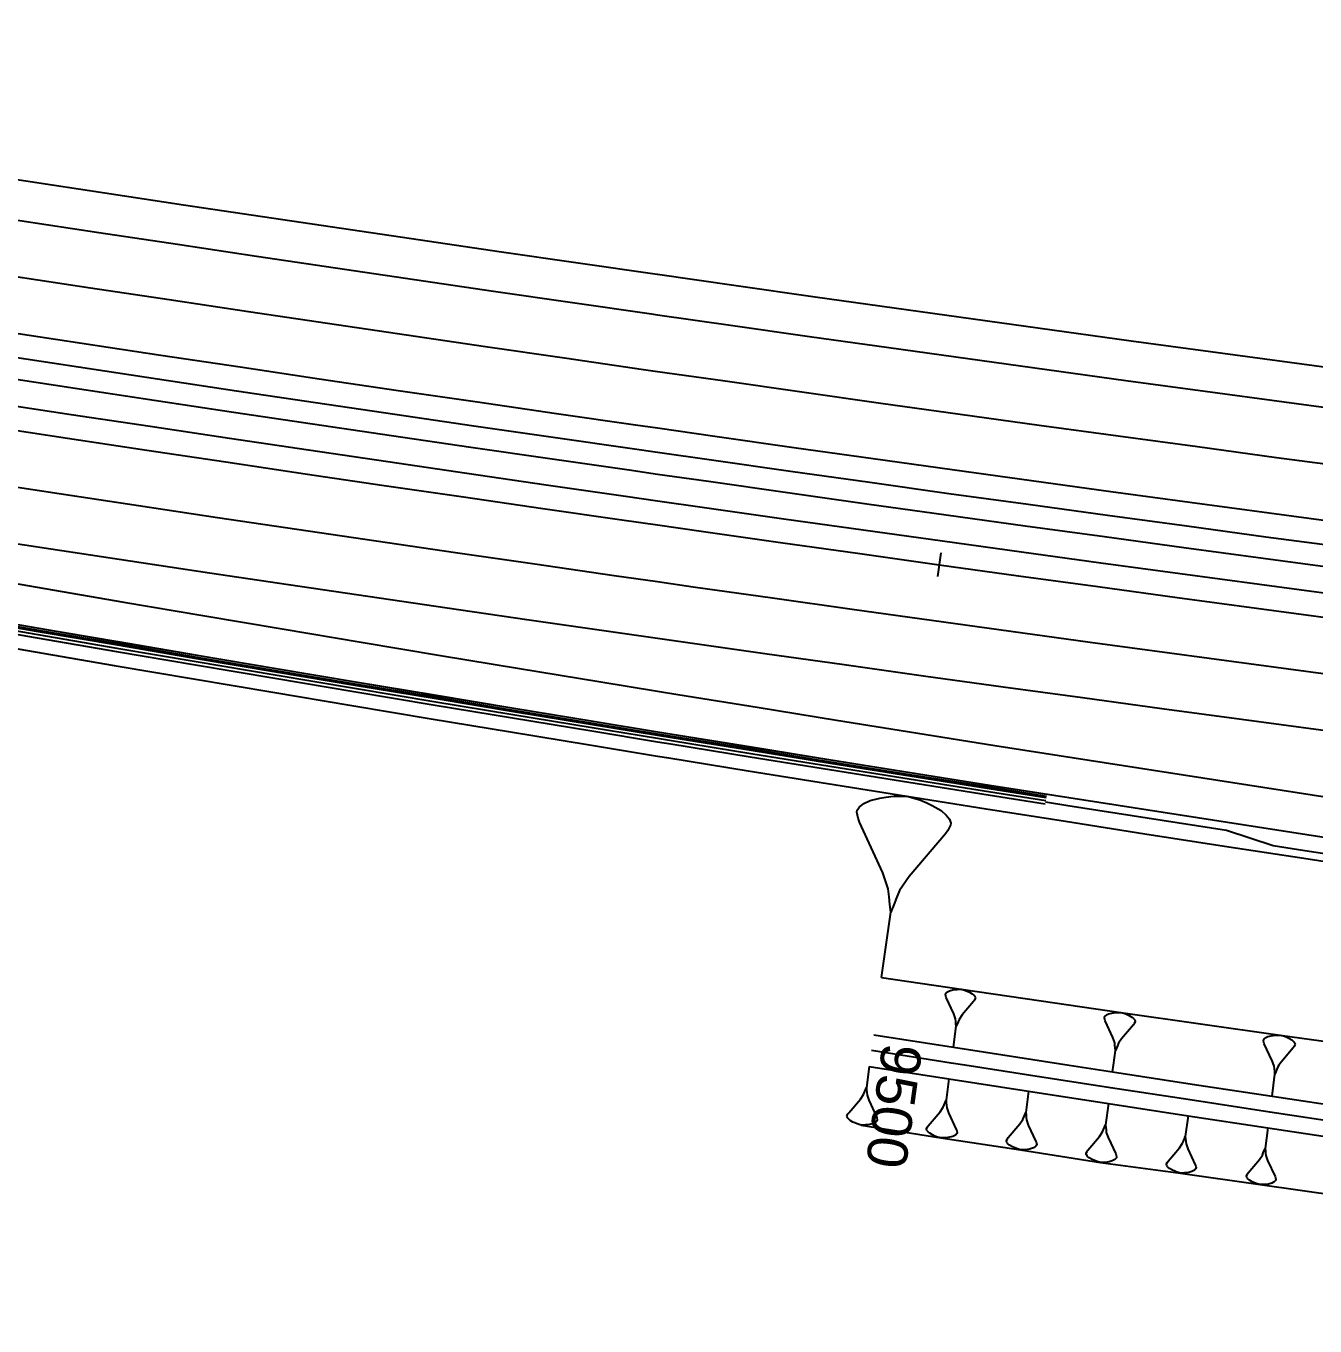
# Model space of a CAD drawing. Extents: x 389565 to 391267, y 804651 to 804848.
# Drawn here: x 390060.6 to 390141.1, y 804683.7 to 804764.9 of the extents above; entities that cross this region are included whole.
import ezdxf
from ezdxf.enums import TextEntityAlignment as Align

# ---------------------------------------------------------------- set-up
doc = ezdxf.new("R2010")
doc.units = 0
doc.layers.get('0').update_dxf_attribs({"linetype": 'CONTINUOUS'})
doc.styles.add('ARIAL', font='ARIAL.FON')

msp = doc.modelspace()

# ---------------------------------------------------------------- linework, layer by layer
at = {"color": 3}
msp.add_line((390117.6891, 804732.006), (390117.4825, 804730.5203), dxfattribs=at)
at = {"color": 7}
for p, q in [((390112.7586, 804716.2413), (390112.8916, 804716.3418)), ((390112.8916, 804716.3418), (390113.2746, 804716.5267)), ((390113.2746, 804716.5267), (390113.8911, 804716.6792)), ((390113.8911, 804716.6792), (390114.2578, 804716.7473)), ((390114.2578, 804716.7473), (390114.7413, 804716.7991)), ((390114.7413, 804716.7991), (390115.5753, 804716.8022)), ((390115.5753, 804716.8022), (390116.3768, 804716.5717)), ((390116.3768, 804716.5717), (390116.8278, 804716.39)), ((390116.8278, 804716.39), (390117.162, 804716.2244)), ((390112.46, 804715.8065), (390112.4762, 804715.9233)), ((390112.5281, 804715.4398), (390112.46, 804715.8065)), ((390112.4762, 804715.9233), (390112.6255, 804716.1407)), ((390112.6255, 804716.1407), (390112.7586, 804716.2413)), ((390117.162, 804716.2244), (390117.7136, 804715.9096)), ((390117.7136, 804715.9096), (390118.0316, 804715.6272)), ((390118.0316, 804715.6272), (390118.1321, 804715.4942)), ((390112.6124, 804715.1899), (390112.5281, 804715.4398)), ((390114.0754, 804712.0096), (390112.6124, 804715.1899)), ((390118.1321, 804715.4942), (390118.2327, 804715.3611)), ((390118.3008, 804714.9944), (390118.1353, 804714.6602)), ((390118.2327, 804715.3611), (390118.3171, 804715.1112)), ((390118.3171, 804715.1112), (390118.3008, 804714.9944)), ((390117.986, 804714.4428), (390115.7109, 804711.7823)), ((390118.1353, 804714.6602), (390117.986, 804714.4428)), ((390114.4128, 804711.0101), (390114.0754, 804712.0096)), ((390115.7109, 804711.7823), (390115.1137, 804710.9127)), ((390114.4646, 804710.5266), (390114.4128, 804711.0101)), ((390115.1137, 804710.9127), (390114.9319, 804710.4617)), ((390114.5165, 804710.0431), (390114.4646, 804710.5266)), ((390114.5683, 804709.5596), (390114.5165, 804710.0431)), ((390114.7501, 804710.0106), (390114.5683, 804709.5596)), ((390114.9319, 804710.4617), (390114.7501, 804710.0106)), ((390113.9999, 804705.471), (390114.5683, 804709.5596)), ((390117.982, 804704.4208), (390117.9871, 804704.458)), ((390118.0038, 804704.3038), (390117.982, 804704.4208)), ((390117.9871, 804704.458), (390118.0347, 804704.5274)), ((390118.0308, 804704.2241), (390118.0038, 804704.3038)), ((390118.4987, 804703.2099), (390118.0308, 804704.2241)), ((390118.0347, 804704.5274), (390118.0771, 804704.5596)), ((390118.0771, 804704.5596), (390118.1195, 804704.5917)), ((390118.1195, 804704.5917), (390118.2416, 804704.6508)), ((390118.2416, 804704.6508), (390118.4383, 804704.6997)), ((390118.4383, 804704.6997), (390118.5552, 804704.7216)), ((390118.5552, 804704.7216), (390118.7095, 804704.7383)), ((390118.7095, 804704.7383), (390118.9756, 804704.7396)), ((390118.9756, 804704.7396), (390119.2314, 804704.6663)), ((390119.2314, 804704.6663), (390119.3753, 804704.6085)), ((390119.3753, 804704.6085), (390119.482, 804704.5558)), ((390119.482, 804704.5558), (390119.6581, 804704.4555)), ((390119.6581, 804704.4555), (390119.7597, 804704.3655)), ((390119.7597, 804704.3655), (390119.7918, 804704.3231)), ((390119.7918, 804704.3231), (390119.8239, 804704.2807)), ((390119.8458, 804704.1637), (390119.7931, 804704.0571)), ((390119.8239, 804704.2807), (390119.8509, 804704.201)), ((390119.8509, 804704.201), (390119.8458, 804704.1637)), ((390119.7455, 804703.9876), (390119.0206, 804703.138)), ((390119.7931, 804704.0571), (390119.7455, 804703.9876)), ((390118.6067, 804702.8912), (390118.4987, 804703.2099)), ((390118.6234, 804702.7369), (390118.6067, 804702.8912)), ((390118.6401, 804702.5827), (390118.6234, 804702.7369)), ((390118.6569, 804702.4284), (390118.6401, 804702.5827)), ((390118.7147, 804702.5724), (390118.6569, 804702.4284)), ((390118.7725, 804702.7164), (390118.7147, 804702.5724)), ((390118.8304, 804702.8603), (390118.7725, 804702.7164)), ((390119.0206, 804703.138), (390118.8304, 804702.8603)), ((390127.9098, 804702.9669), (390127.915, 804703.0052)), ((390127.9326, 804702.8468), (390127.9098, 804702.9669)), ((390127.915, 804703.0052), (390127.9637, 804703.0767)), ((390127.9605, 804702.765), (390127.9326, 804702.8468)), ((390128.4435, 804701.7241), (390127.9605, 804702.765)), ((390127.9637, 804703.0767), (390128.0072, 804703.1098)), ((390128.0072, 804703.1098), (390128.0507, 804703.1429)), ((390128.0507, 804703.1429), (390128.1761, 804703.2039)), ((390128.1761, 804703.2039), (390128.378, 804703.2545)), ((390128.378, 804703.2545), (390128.4981, 804703.2773)), ((390128.4981, 804703.2773), (390128.6566, 804703.2948)), ((390128.6566, 804703.2948), (390128.9299, 804703.2967)), ((390128.9299, 804703.2967), (390129.1929, 804703.2221)), ((390129.7227, 804702.526), (390128.9798, 804701.6514)), ((390129.1929, 804703.2221), (390129.3409, 804703.163)), ((390129.3409, 804703.163), (390129.4506, 804703.1091)), ((390129.4506, 804703.1091), (390129.6318, 804703.0065)), ((390129.6318, 804703.0065), (390129.7363, 804702.9143)), ((390129.7714, 804702.5974), (390129.7227, 804702.526)), ((390129.7363, 804702.9143), (390129.7695, 804702.8708)), ((390129.7695, 804702.8708), (390129.8026, 804702.8272)), ((390129.8253, 804702.7071), (390129.7714, 804702.5974)), ((390129.8026, 804702.8272), (390129.8305, 804702.7454)), ((390129.8305, 804702.7454), (390129.8253, 804702.7071)), ((390118.477, 804701.1238), (390118.6569, 804702.4284)), ((390128.5552, 804701.3969), (390128.4435, 804701.7241)), ((390137.9414, 804701.6866), (390137.986, 804701.7207)), ((390137.986, 804701.7207), (390138.1145, 804701.7837)), ((390138.1145, 804701.7837), (390138.3217, 804701.8361)), ((390138.3217, 804701.8361), (390138.445, 804701.8597)), ((390138.445, 804701.8597), (390138.6076, 804701.8781)), ((390138.6076, 804701.8781), (390138.8882, 804701.8807)), ((390138.8882, 804701.8807), (390139.1584, 804701.8046)), ((390139.1584, 804701.8046), (390139.3105, 804701.7443)), ((390139.3105, 804701.7443), (390139.4233, 804701.6892)), ((390128.4828, 804700), (390128.6078, 804700.9216)), ((390128.5727, 804701.2384), (390128.5552, 804701.3969)), ((390128.5902, 804701.08), (390128.5727, 804701.2384)), ((390128.6078, 804700.9216), (390128.5902, 804701.08)), ((390128.6669, 804701.0696), (390128.6078, 804700.9216)), ((390128.7259, 804701.2177), (390128.6669, 804701.0696)), ((390128.785, 804701.3657), (390128.7259, 804701.2177)), ((390128.9798, 804701.6514), (390128.785, 804701.3657)), ((390137.8417, 804701.5398), (390137.847, 804701.5791)), ((390137.8653, 804701.4165), (390137.8417, 804701.5398)), ((390137.847, 804701.5791), (390137.8968, 804701.6525)), ((390137.8942, 804701.3326), (390137.8653, 804701.4165)), ((390138.3925, 804700.265), (390137.8942, 804701.3326)), ((390137.8968, 804701.6525), (390137.9414, 804701.6866)), ((390139.7039, 804701.0912), (390138.9433, 804700.1916)), ((390139.4233, 804701.6892), (390139.6095, 804701.5843)), ((390139.6095, 804701.5843), (390139.717, 804701.4899)), ((390139.7538, 804701.1646), (390139.7039, 804701.0912)), ((390139.717, 804701.4899), (390139.7511, 804701.4453)), ((390139.7511, 804701.4453), (390139.7852, 804701.4007)), ((390139.8088, 804701.2774), (390139.7538, 804701.1646)), ((390139.7852, 804701.4007), (390139.8141, 804701.3168)), ((390139.8141, 804701.3168), (390139.8088, 804701.2774)), ((390138.4836, 804700), (390138.3925, 804700.265)), ((390138.9433, 804700.1916), (390138.8132, 804700)), ((390113.2288, 804699.9244), (390113.0451, 804698.6035)), ((390128.4259, 804699.5808), (390128.4828, 804700)), ((390138.3793, 804698.0645), (390138.5629, 804699.4415)), ((390138.5079, 804699.9293), (390138.4836, 804700)), ((390138.5262, 804699.7667), (390138.5079, 804699.9293)), ((390138.5446, 804699.6041), (390138.5262, 804699.7667)), ((390138.5629, 804699.4415), (390138.5446, 804699.6041)), ((390138.6233, 804699.5936), (390138.5629, 804699.4415)), ((390138.6836, 804699.7457), (390138.6233, 804699.5936)), ((390138.7439, 804699.8978), (390138.6836, 804699.7457)), ((390138.8132, 804700), (390138.7439, 804699.8978)), ((390112.9277, 804698.3121), (390112.9864, 804698.4578)), ((390112.9864, 804698.4578), (390113.0451, 804698.6035)), ((390113.0451, 804698.6035), (390113.0619, 804698.4473)), ((390118.2037, 804699.1425), (390118.0203, 804697.812)), ((390111.941, 804697.026), (390112.676, 804697.8855)), ((390112.676, 804697.8855), (390112.8689, 804698.1664)), ((390112.8689, 804698.1664), (390112.9277, 804698.3121)), ((390113.0619, 804698.4473), (390113.0786, 804698.2911)), ((390113.0786, 804698.2911), (390113.0954, 804698.1349)), ((390113.0954, 804698.1349), (390113.2044, 804697.812)), ((390113.2044, 804697.812), (390113.677, 804696.7846)), ((390117.9023, 804697.5184), (390117.9613, 804697.6652)), ((390117.9613, 804697.6652), (390118.0203, 804697.812)), ((390118.0203, 804697.812), (390118.0373, 804697.6547)), ((390118.0373, 804697.6547), (390118.0544, 804697.4974)), ((390123.1799, 804698.3674), (390122.9998, 804697.0505)), ((390111.8341, 804696.81), (390111.8393, 804696.8478)), ((390111.8393, 804696.8478), (390111.8928, 804696.9558)), ((390111.8928, 804696.9558), (390111.941, 804697.026)), ((390116.91, 804696.2219), (390117.6493, 804697.0884)), ((390117.6493, 804697.0884), (390117.8433, 804697.3716)), ((390117.8433, 804697.3716), (390117.9023, 804697.5184)), ((390118.0544, 804697.4974), (390118.0714, 804697.3401)), ((390118.0714, 804697.3401), (390118.1815, 804697.015)), ((390118.1815, 804697.015), (390118.6587, 804695.9808)), ((390122.8833, 804696.7598), (390122.9415, 804696.9051)), ((390122.9415, 804696.9051), (390122.9998, 804697.0505)), ((390122.9998, 804697.0505), (390123.0168, 804696.8948)), ((390123.0168, 804696.8948), (390123.0338, 804696.7392)), ((390128.1571, 804697.5989), (390127.9774, 804696.2743)), ((390133.1354, 804696.8371), (390132.9621, 804695.5483)), ((390111.8613, 804696.7293), (390111.8341, 804696.81)), ((390111.8938, 804696.6863), (390111.8613, 804696.7293)), ((390111.9263, 804696.6434), (390111.8938, 804696.6863)), ((390112.029, 804696.5521), (390111.9263, 804696.6434)), ((390112.2072, 804696.4504), (390112.029, 804696.5521)), ((390112.3152, 804696.3969), (390112.2072, 804696.4504)), ((390112.4609, 804696.3382), (390112.3152, 804696.3969)), ((390112.7198, 804696.2638), (390112.4609, 804696.3382)), ((390112.9892, 804696.2648), (390112.7198, 804696.2638)), ((390113.1454, 804696.2815), (390112.9892, 804696.2648)), ((390113.2639, 804696.3035), (390113.1454, 804696.2815)), ((390113.4631, 804696.3528), (390113.2639, 804696.3035)), ((390113.5868, 804696.4125), (390113.4631, 804696.3528)), ((390113.6298, 804696.445), (390113.5868, 804696.4125)), ((390113.6728, 804696.4775), (390113.6298, 804696.445)), ((390113.721, 804696.5477), (390113.6728, 804696.4775)), ((390113.677, 804696.7846), (390113.7042, 804696.7039)), ((390113.7042, 804696.7039), (390113.7262, 804696.5854)), ((390113.7262, 804696.5854), (390113.721, 804696.5477)), ((390116.8026, 804696.0043), (390116.8078, 804696.0423)), ((390116.8078, 804696.0423), (390116.8615, 804696.1511)), ((390116.8615, 804696.1511), (390116.91, 804696.2219)), ((390121.9028, 804695.4757), (390122.6335, 804696.334)), ((390122.6335, 804696.334), (390122.8251, 804696.6144)), ((390122.8251, 804696.6144), (390122.8833, 804696.7598)), ((390123.0338, 804696.7392), (390123.0509, 804696.5836)), ((390123.0509, 804696.5836), (390123.1602, 804696.262)), ((390123.1602, 804696.262), (390123.6336, 804695.239)), ((390127.8607, 804695.9818), (390127.9191, 804696.1281)), ((390127.9191, 804696.1281), (390127.9774, 804696.2743)), ((390127.9774, 804696.2743), (390127.9947, 804696.1178)), ((390127.9947, 804696.1178), (390128.0121, 804695.9613)), ((390138.1149, 804696.082), (390137.9443, 804694.8031)), ((390116.8301, 804695.923), (390116.8026, 804696.0043)), ((390116.8629, 804695.8798), (390116.8301, 804695.923)), ((390116.8956, 804695.8365), (390116.8629, 804695.8798)), ((390116.9992, 804695.7448), (390116.8956, 804695.8365)), ((390117.1788, 804695.6425), (390116.9992, 804695.7448)), ((390117.2876, 804695.5888), (390117.1788, 804695.6425)), ((390117.4344, 804695.5298), (390117.2876, 804695.5888)), ((390117.6953, 804695.4551), (390117.4344, 804695.5298)), ((390117.9666, 804695.4564), (390117.6953, 804695.4551)), ((390118.1239, 804695.4735), (390117.9666, 804695.4564)), ((390118.2432, 804695.4958), (390118.1239, 804695.4735)), ((390118.4437, 804695.5456), (390118.2432, 804695.4958)), ((390118.5683, 804695.6059), (390118.4437, 804695.5456)), ((390118.6115, 804695.6387), (390118.5683, 804695.6059)), ((390118.6548, 804695.6714), (390118.6115, 804695.6387)), ((390118.7033, 804695.7422), (390118.6548, 804695.6714)), ((390118.6587, 804695.9808), (390118.6862, 804695.8995)), ((390118.6862, 804695.8995), (390118.7085, 804695.7802)), ((390118.7085, 804695.7802), (390118.7033, 804695.7422)), ((390121.7967, 804695.2603), (390121.8018, 804695.2979)), ((390121.824, 804695.1799), (390121.7967, 804695.2603)), ((390121.8018, 804695.2979), (390121.8549, 804695.4056)), ((390121.8549, 804695.4056), (390121.9028, 804695.4757)), ((390123.6336, 804695.239), (390123.6609, 804695.1586)), ((390126.876, 804694.6894), (390127.6099, 804695.5534)), ((390127.6099, 804695.5534), (390127.8023, 804695.8356)), ((390127.8023, 804695.8356), (390127.8607, 804695.9818)), ((390128.0121, 804695.9613), (390128.0294, 804695.8048)), ((390128.0294, 804695.8048), (390128.1397, 804695.4815)), ((390128.1397, 804695.4815), (390128.6169, 804694.4532)), ((390132.7922, 804695.1213), (390132.8488, 804695.2637)), ((390132.8488, 804695.2637), (390132.9055, 804695.406)), ((390132.9055, 804695.406), (390132.9621, 804695.5483)), ((390132.9621, 804695.5483), (390132.9791, 804695.3961)), ((390132.9791, 804695.3961), (390132.9961, 804695.2439)), ((390132.9961, 804695.2439), (390133.0131, 804695.0916)), ((390121.8565, 804695.1371), (390121.824, 804695.1799)), ((390121.889, 804695.0943), (390121.8565, 804695.1371)), ((390121.9916, 804695.0036), (390121.889, 804695.0943)), ((390122.1694, 804694.9026), (390121.9916, 804695.0036)), ((390122.2771, 804694.8496), (390122.1694, 804694.9026)), ((390122.4225, 804694.7914), (390122.2771, 804694.8496)), ((390122.6807, 804694.7177), (390122.4225, 804694.7914)), ((390122.9492, 804694.7193), (390122.6807, 804694.7177)), ((390123.1049, 804694.7364), (390122.9492, 804694.7193)), ((390123.2229, 804694.7586), (390123.1049, 804694.7364)), ((390123.4213, 804694.8081), (390123.2229, 804694.7586)), ((390123.5445, 804694.8679), (390123.4213, 804694.8081)), ((390123.5873, 804694.9004), (390123.5445, 804694.8679)), ((390123.63, 804694.9329), (390123.5873, 804694.9004)), ((390123.6779, 804695.003), (390123.63, 804694.9329)), ((390123.6609, 804695.1586), (390123.6831, 804695.0406)), ((390123.6831, 804695.0406), (390123.6779, 804695.003)), ((390126.7695, 804694.4726), (390126.7747, 804694.5104)), ((390126.7971, 804694.3917), (390126.7695, 804694.4726)), ((390126.7747, 804694.5104), (390126.8279, 804694.6188)), ((390126.8279, 804694.6188), (390126.876, 804694.6894)), ((390128.6169, 804694.4532), (390128.6445, 804694.3724)), ((390131.8923, 804694.0052), (390132.6053, 804694.8466)), ((390132.6053, 804694.8466), (390132.7922, 804695.1213)), ((390133.0131, 804695.0916), (390133.1208, 804694.7772)), ((390133.1208, 804694.7772), (390133.5861, 804693.7774)), ((390137.7762, 804694.3792), (390137.8322, 804694.5205)), ((390137.8322, 804694.5205), (390137.8883, 804694.6618)), ((390137.8883, 804694.6618), (390137.9443, 804694.8031)), ((390137.9443, 804694.8031), (390137.9613, 804694.6521)), ((390137.9613, 804694.6521), (390137.9784, 804694.501)), ((390137.9784, 804694.501), (390137.9954, 804694.35)), ((390126.8298, 804694.3487), (390126.7971, 804694.3917)), ((390126.8625, 804694.3058), (390126.8298, 804694.3487)), ((390126.9658, 804694.2147), (390126.8625, 804694.3058)), ((390127.1448, 804694.1133), (390126.9658, 804694.2147)), ((390127.2532, 804694.0601), (390127.1448, 804694.1133)), ((390127.3994, 804694.0017), (390127.2532, 804694.0601)), ((390127.6592, 804693.9279), (390127.3994, 804694.0017)), ((390127.9292, 804693.9298), (390127.6592, 804693.9279)), ((390128.0857, 804693.9472), (390127.9292, 804693.9298)), ((390128.2044, 804693.9696), (390128.0857, 804693.9472)), ((390128.4039, 804694.0196), (390128.2044, 804693.9696)), ((390128.5277, 804694.0799), (390128.4039, 804694.0196)), ((390128.5707, 804694.1126), (390128.5277, 804694.0799)), ((390128.6137, 804694.1453), (390128.5707, 804694.1126)), ((390128.6618, 804694.2159), (390128.6137, 804694.1453)), ((390128.6445, 804694.3724), (390128.6669, 804694.2537)), ((390128.6669, 804694.2537), (390128.6618, 804694.2159)), ((390131.7889, 804693.7942), (390131.7939, 804693.831)), ((390131.8159, 804693.7156), (390131.7889, 804693.7942)), ((390131.7939, 804693.831), (390131.8456, 804693.9365)), ((390131.8477, 804693.6738), (390131.8159, 804693.7156)), ((390131.8456, 804693.9365), (390131.8923, 804694.0052)), ((390131.8796, 804693.6321), (390131.8477, 804693.6738)), ((390131.9802, 804693.5436), (390131.8796, 804693.6321)), ((390133.5861, 804693.7774), (390133.6131, 804693.6988)), ((390133.6131, 804693.6988), (390133.635, 804693.5834)), ((390136.8845, 804693.2708), (390137.591, 804694.1064)), ((390137.591, 804694.1064), (390137.7762, 804694.3792)), ((390137.9954, 804694.35), (390138.1026, 804694.0382)), ((390138.1026, 804694.0382), (390138.5654, 804693.0467)), ((390132.1544, 804693.4452), (390131.9802, 804693.5436)), ((390132.2599, 804693.3935), (390132.1544, 804693.4452)), ((390132.4022, 804693.3368), (390132.2599, 804693.3935)), ((390132.655, 804693.2653), (390132.4022, 804693.3368)), ((390132.9177, 804693.2675), (390132.655, 804693.2653)), ((390133.07, 804693.2845), (390132.9177, 804693.2675)), ((390133.1854, 804693.3065), (390133.07, 804693.2845)), ((390133.3794, 804693.3554), (390133.1854, 804693.3065)), ((390133.4998, 804693.4141), (390133.3794, 804693.3554)), ((390133.5416, 804693.446), (390133.4998, 804693.4141)), ((390133.5833, 804693.4779), (390133.5416, 804693.446)), ((390133.6301, 804693.5466), (390133.5833, 804693.4779)), ((390133.635, 804693.5834), (390133.6301, 804693.5466)), ((390136.7822, 804693.0613), (390136.7871, 804693.0979)), ((390136.809, 804692.9834), (390136.7822, 804693.0613)), ((390136.7871, 804693.0979), (390136.8383, 804693.2026)), ((390136.8407, 804692.942), (390136.809, 804692.9834)), ((390136.8383, 804693.2026), (390136.8845, 804693.2708)), ((390136.8723, 804692.9006), (390136.8407, 804692.942)), ((390136.9722, 804692.8129), (390136.8723, 804692.9006)), ((390137.1452, 804692.7154), (390136.9722, 804692.8129)), ((390138.6093, 804692.8177), (390138.563, 804692.7495)), ((390138.5654, 804693.0467), (390138.5922, 804692.9687)), ((390138.5922, 804692.9687), (390138.6142, 804692.8542)), ((390138.6142, 804692.8542), (390138.6093, 804692.8177)), ((390137.2499, 804692.6642), (390137.1452, 804692.7154)), ((390137.3912, 804692.6082), (390137.2499, 804692.6642)), ((390137.6421, 804692.5376), (390137.3912, 804692.6082)), ((390137.9028, 804692.54), (390137.6421, 804692.5376)), ((390138.0538, 804692.557), (390137.9028, 804692.54)), ((390138.1683, 804692.5789), (390138.0538, 804692.557)), ((390138.3608, 804692.6277), (390138.1683, 804692.5789)), ((390138.4802, 804692.6861), (390138.3608, 804692.6277)), ((390138.5216, 804692.7178), (390138.4802, 804692.6861)), ((390138.563, 804692.7495), (390138.5216, 804692.7178))]:
    msp.add_line(p, q, dxfattribs=at)
at = {"color": 2, "linetype": 'CONTINUOUS'}
for points in [[(390000, 804764.9119), (390001.5064, 804764.6605), (390006.4221, 804763.8457), (390011.3388, 804763.0364), (390016.2563, 804762.2326), (390021.1747, 804761.4342), (390026.0939, 804760.6413), (390031.0141, 804759.8538), (390035.9351, 804759.0718), (390040.857, 804758.2953), (390045.7798, 804757.5243), (390050.7034, 804756.7587), (390055.6279, 804755.9986), (390060.5532, 804755.2439), (390065.4793, 804754.4948), (390070.4063, 804753.7511), (390075.3341, 804753.0129), (390080.2627, 804752.2801), (390085.1921, 804751.5529), (390090.1223, 804750.8311), (390095.0533, 804750.1148), (390099.9852, 804749.404), (390100, 804749.4019)], [(390000, 804753.7601), (390004.6295, 804752.9928), (390009.5581, 804752.1815), (390014.4877, 804751.3757), (390019.4182, 804750.5753), (390024.3495, 804749.7804), (390029.2818, 804748.9911), (390034.2149, 804748.2072), (390039.1488, 804747.4287), (390044.0837, 804746.6558), (390049.0194, 804745.8883), (390053.9559, 804745.1264), (390058.8933, 804744.3699), (390063.8315, 804743.6189), (390068.7706, 804742.8734), (390073.7104, 804742.1334), (390078.6511, 804741.3988), (390083.5926, 804740.6698), (390088.535, 804739.9462), (390093.4781, 804739.2282), (390098.422, 804738.5156), (390100, 804738.29)], [(390000, 804750.7192), (390004.1406, 804750.0329), (390009.0725, 804749.221), (390014.0054, 804748.4147), (390018.9391, 804747.6138), (390023.8738, 804746.8184), (390028.8093, 804746.0285), (390033.7457, 804745.2441), (390038.683, 804744.4651), (390043.6211, 804743.6917), (390048.5601, 804742.9237), (390053.4999, 804742.1612), (390058.4406, 804741.4042), (390063.3821, 804740.6527), (390068.3244, 804739.9067), (390073.2676, 804739.1662), (390078.2116, 804738.4312), (390083.1564, 804737.7017), (390088.102, 804736.9776), (390093.0485, 804736.2591), (390097.9957, 804735.5461), (390100, 804735.2594)], [(390100, 804749.4019), (390104.9178, 804748.6986), (390109.8511, 804747.9988), (390114.7853, 804747.3044), (390119.7202, 804746.6155), (390124.6559, 804745.9321), (390129.5924, 804745.2541), (390134.5295, 804744.5817), (390139.4675, 804743.9147), (390144.4062, 804743.2533), (390149.3456, 804742.5973), (390154.2857, 804741.9468), (390159.2266, 804741.3018), (390161.3105, 804741.0314), (390164.1681, 804740.6623), (390169.1642, 804740.4498), (390174.1601, 804740.243), (390179.1558, 804740.0418), (390179.9098, 804740.0119), (390184.1313, 804739.8511), (390189.1028, 804739.6734), (390194.0737, 804739.5082), (390199.0439, 804739.3556), (390200, 804739.3287)], [(390000, 804738.2953), (390002.136, 804737.8973), (390007.0653, 804736.9846), (390011.9957, 804736.0773), (390016.9272, 804735.1755), (390021.8598, 804734.2791), (390026.7935, 804733.3882), (390031.7283, 804732.5028), (390036.6642, 804731.6228), (390041.6012, 804730.7483), (390046.5392, 804729.8793), (390051.4783, 804729.0158), (390056.4185, 804728.1577), (390061.3598, 804727.3051), (390066.3021, 804726.4579), (390071.2455, 804725.6163), (390076.1899, 804724.7801), (390081.1353, 804723.9494), (390086.0818, 804723.1242), (390091.0293, 804722.3044), (390095.9778, 804721.4902), (390100, 804720.8329)], [(390100, 804738.29), (390103.3667, 804737.8085), (390108.3122, 804737.107), (390113.2584, 804736.4109), (390118.2055, 804735.7203), (390123.1533, 804735.0352), (390128.1018, 804734.3556), (390133.0511, 804733.6815), (390138.0012, 804733.0129), (390142.952, 804732.3498), (390147.9035, 804731.6922), (390152.8557, 804731.0401), (390157.8087, 804730.3936), (390159.8978, 804730.1225), (390162.7624, 804729.7525), (390167.7168, 804729.1169), (390172.6719, 804728.4868), (390177.6277, 804727.8623), (390178.3758, 804727.7685), (390182.5792, 804727.2463), (390187.5313, 804726.6428), (390192.4849, 804726.0517), (390197.44, 804725.473), (390200, 804725.1804)], [(390100, 804735.2594), (390102.9437, 804734.8385), (390107.8925, 804734.1365), (390112.842, 804733.4399), (390117.7923, 804732.7489), (390122.7434, 804732.0633), (390127.6953, 804731.3833), (390132.6479, 804730.7087), (390137.6013, 804730.0397), (390142.5554, 804729.3762), (390147.5102, 804728.7181), (390152.4657, 804728.0656), (390157.422, 804727.4186), (390159.5125, 804727.1474), (390162.379, 804726.7771), (390167.3367, 804726.1411), (390172.2951, 804725.5106), (390177.2542, 804724.8856), (390178.0028, 804724.7917), (390182.2126, 804724.2688), (390187.1721, 804723.6644), (390192.1332, 804723.0724), (390197.0957, 804722.4928), (390200, 804722.1609)], [(390100, 804720.8329), (390100.9273, 804720.6814), (390105.8778, 804719.8781), (390110.8293, 804719.0803), (390115.7818, 804718.288), (390120.7353, 804717.5011), (390125.6898, 804716.7198), (390130.6453, 804715.9439), (390135.6017, 804715.1736), (390140.5591, 804714.4087), (390145.5175, 804713.6493), (390150.4768, 804712.8954), (390155.437, 804712.147), (390157.5292, 804711.8331), (390160.3982, 804711.4042), (390165.3603, 804710.6668), (390170.3234, 804709.9349), (390175.2873, 804709.2085), (390176.0367, 804709.0993), (390180.2694, 804708.488), (390185.2564, 804707.7795), (390190.2455, 804707.0834), (390195.2365, 804706.3998)]]:
    msp.add_lwpolyline(points, dxfattribs=at)
at = {"color": 7, "linetype": 'CONTINUOUS'}
for points in [[(390000, 804762.3773), (390001.0963, 804762.1944), (390006.0147, 804761.3791), (390010.9341, 804760.5694), (390015.8543, 804759.7651), (390020.7755, 804758.9662), (390025.6975, 804758.1729), (390030.6204, 804757.385), (390035.5442, 804756.6026), (390040.4688, 804755.8256), (390045.3943, 804755.0542), (390050.3207, 804754.2881), (390055.2479, 804753.5276), (390060.1759, 804752.7726), (390065.1048, 804752.023), (390070.0345, 804751.2789), (390074.9651, 804750.5403), (390079.8964, 804749.8071), (390084.8286, 804749.0795), (390089.7616, 804748.3573), (390094.6953, 804747.6406), (390099.6299, 804746.9293), (390100, 804746.8764)], [(390000, 804758.8289), (390000.522, 804758.7418), (390005.4443, 804757.9259), (390010.3675, 804757.1155), (390015.2916, 804756.3106), (390020.2166, 804755.5112), (390025.1424, 804754.7172), (390030.0692, 804753.9287), (390034.9968, 804753.1456), (390039.9253, 804752.3681), (390044.8546, 804751.596), (390049.7848, 804750.8294), (390054.7159, 804750.0683), (390059.6478, 804749.3126), (390064.5805, 804748.5625), (390069.5141, 804747.8178), (390074.4484, 804747.0786), (390079.3836, 804746.3449), (390084.3197, 804745.6166), (390089.2565, 804744.8939), (390094.1941, 804744.1766), (390099.1325, 804743.4649), (390100, 804743.3408)], [(390000, 804755.2806), (390004.8739, 804754.4727), (390009.801, 804753.6617), (390014.7289, 804752.8561), (390019.6577, 804752.0561), (390024.5874, 804751.2615), (390029.518, 804750.4723), (390034.4494, 804749.6887), (390039.3818, 804748.9105), (390044.315, 804748.1379), (390049.249, 804747.3707), (390054.1839, 804746.609), (390059.1196, 804745.8527), (390064.0562, 804745.102), (390068.9936, 804744.3567), (390073.9318, 804743.6169), (390078.8709, 804742.8826), (390083.8107, 804742.1538), (390088.7514, 804741.4305), (390093.6929, 804740.7127), (390098.6351, 804740.0004), (390100, 804739.8052)], [(390000, 804749.1987), (390003.8961, 804748.5529), (390008.8297, 804747.7408), (390013.7642, 804746.9342), (390018.6996, 804746.1331), (390023.6359, 804745.3374), (390028.5731, 804744.5472), (390033.5111, 804743.7625), (390038.45, 804742.9833), (390043.3898, 804742.2096), (390048.3304, 804741.4414), (390053.2719, 804740.6787), (390058.2142, 804739.9214), (390063.1574, 804739.1697), (390068.1014, 804738.4234), (390073.0462, 804737.6827), (390077.9919, 804736.9474), (390082.9383, 804736.2176), (390087.8856, 804735.4933), (390092.8336, 804734.7746), (390097.7825, 804734.0613), (390100, 804733.7442)], [(390100, 804746.8764), (390104.5652, 804746.2236), (390109.5014, 804745.5234), (390114.4383, 804744.8286), (390119.376, 804744.1393), (390124.3144, 804743.4555), (390129.2536, 804742.7772), (390134.1935, 804742.1044), (390139.1342, 804741.4371), (390144.0757, 804740.7752), (390149.0178, 804740.1189), (390153.9607, 804739.468), (390158.9043, 804738.8226), (390160.9894, 804738.5521), (390163.8486, 804738.1828)], [(390000, 804745.651), (390003.3257, 804745.0997), (390008.2632, 804744.287), (390013.2015, 804743.4797), (390018.1407, 804742.678), (390023.0809, 804741.8817), (390028.0219, 804741.0909), (390032.9638, 804740.3056), (390037.9065, 804739.5258), (390042.8501, 804738.7515), (390047.7946, 804737.9827), (390052.7399, 804737.2193), (390057.6861, 804736.4615), (390062.6331, 804735.7092), (390067.5809, 804734.9623), (390072.5296, 804734.221), (390077.4791, 804733.4852), (390082.4294, 804732.7548), (390087.3805, 804732.03), (390092.3324, 804731.3106), (390097.2851, 804730.5968), (390100, 804730.2086)], [(390100, 804743.3408), (390104.0717, 804742.7586), (390109.0117, 804742.0578), (390113.9525, 804741.3625), (390118.894, 804740.6727), (390123.8363, 804739.9883), (390128.7793, 804739.3095), (390133.7231, 804738.6361), (390138.6677, 804737.9683), (390143.613, 804737.3059), (390148.559, 804736.6491), (390153.5057, 804735.9977), (390158.4532, 804735.3518), (390160.5399, 804735.0811), (390163.4014, 804734.7115), (390168.3503, 804734.0766), (390173.2998, 804733.4472), (390178.2501, 804732.8234), (390178.9974, 804732.7297), (390183.1903, 804732.2088), (390188.13, 804731.6068), (390193.0712, 804731.0172), (390198.0138, 804730.4399), (390200, 804730.213)], [(390000, 804742.1032), (390002.7553, 804741.6465), (390007.6966, 804740.8331), (390012.6388, 804740.0253), (390017.5819, 804739.2229), (390022.5258, 804738.426), (390027.4707, 804737.6346), (390032.4164, 804736.8487), (390037.363, 804736.0683), (390042.3104, 804735.2933), (390047.2588, 804734.5239), (390052.2079, 804733.76), (390057.1579, 804733.0016), (390062.1088, 804732.2487), (390067.0605, 804731.5012), (390072.013, 804730.7593), (390076.9663, 804730.0229), (390081.9205, 804729.292), (390086.8754, 804728.5666), (390091.8312, 804727.8467), (390096.7878, 804727.1323), (390100, 804726.673)], [(390000, 804740.8378), (390002.5435, 804740.3639), (390007.47, 804739.4516), (390012.3976, 804738.5448), (390017.3264, 804737.6434), (390022.2562, 804736.7475), (390027.1872, 804735.857), (390032.1193, 804734.972), (390037.0524, 804734.0925), (390041.9866, 804733.2185), (390046.9219, 804732.3499), (390051.8583, 804731.4867), (390056.7958, 804730.6291), (390061.7343, 804729.7769), (390066.6739, 804728.9302), (390071.6145, 804728.0889), (390076.5561, 804727.2531), (390081.4988, 804726.4228), (390086.4425, 804725.598), (390091.3873, 804724.7787), (390096.333, 804723.9648), (390100, 804723.3655)], [(390100, 804739.8052), (390103.5782, 804739.2935), (390108.522, 804738.5922), (390113.4666, 804737.8964), (390118.412, 804737.206), (390123.3582, 804736.5211), (390128.3051, 804735.8418), (390133.2527, 804735.1679), (390138.2011, 804734.4995), (390143.1503, 804733.8367), (390148.1001, 804733.1793), (390153.0507, 804732.5274), (390158.0021, 804731.881), (390160.0904, 804731.6101), (390162.9541, 804731.2402), (390167.9068, 804730.6048), (390172.8603, 804729.9749), (390177.8144, 804729.3506), (390178.5623, 804729.2568), (390182.7625, 804728.7351), (390187.7109, 804728.132), (390192.6608, 804727.5413), (390197.6122, 804726.963), (390200, 804726.6902)], [(390000, 804738.0817), (390002.1018, 804737.6901), (390007.0313, 804736.7773), (390011.9619, 804735.87), (390016.8936, 804734.9682), (390021.8265, 804734.0718), (390026.7604, 804733.1809), (390031.6954, 804732.2954), (390036.6316, 804731.4154), (390041.5688, 804730.5409), (390046.5071, 804729.6718), (390051.4464, 804728.8082), (390056.3868, 804727.9501), (390061.3283, 804727.0974), (390066.2709, 804726.2503), (390071.2145, 804725.4086), (390076.1591, 804724.5724), (390081.1048, 804723.7416), (390086.0515, 804722.9164), (390090.9992, 804722.0966), (390095.9479, 804721.2823), (390100, 804720.6202)], [(390000, 804737.8783), (390002.0692, 804737.4928), (390006.9989, 804736.58), (390011.9298, 804735.6726), (390016.8617, 804734.7707), (390021.7948, 804733.8743), (390026.7289, 804732.9833), (390031.6642, 804732.0978), (390036.6005, 804731.2178), (390041.5379, 804730.3433), (390046.4764, 804729.4742), (390051.416, 804728.6105), (390056.3567, 804727.7524), (390061.2984, 804726.8997), (390066.2411, 804726.0525), (390071.1849, 804725.2108), (390076.1298, 804724.3745), (390081.0757, 804723.5438), (390086.0226, 804722.7185), (390090.9705, 804721.8987), (390095.9195, 804721.0843), (390100, 804720.4176)], [(390100, 804733.7442), (390102.7322, 804733.3535), (390107.6826, 804732.6512), (390112.6338, 804731.9544), (390117.5858, 804731.2632), (390122.5385, 804730.5774), (390127.492, 804729.8971), (390132.4463, 804729.2223), (390137.4013, 804728.5531), (390142.3571, 804727.8893), (390147.3135, 804727.2311), (390152.2707, 804726.5783), (390157.2287, 804725.9311), (390159.3198, 804725.6598), (390162.1873, 804725.2894), (390167.1467, 804724.6532), (390172.1067, 804724.0224), (390177.0675, 804723.3973), (390177.8163, 804723.3034), (390182.0293, 804722.7801), (390186.9925, 804722.1752), (390191.9573, 804721.5827), (390196.9236, 804721.0027), (390200, 804720.6512)], [(390100, 804730.2086), (390102.2386, 804729.8885), (390107.1929, 804729.1856), (390112.148, 804728.4883), (390117.1038, 804727.7965), (390122.0604, 804727.1102), (390127.0178, 804726.4294), (390131.9759, 804725.7541), (390136.9347, 804725.0843), (390141.8943, 804724.42), (390146.8547, 804723.7613), (390151.8158, 804723.108), (390156.7775, 804722.4603), (390158.8703, 804722.1888), (390161.74, 804721.8181), (390166.7033, 804721.1814), (390171.6672, 804720.5502), (390176.6318, 804719.9245), (390177.3812, 804719.8305), (390181.6015, 804719.3063), (390186.5735, 804718.7004), (390191.5469, 804718.1069), (390196.5219, 804717.5258), (390200, 804717.1284)], [(390100, 804726.673), (390101.7451, 804726.4234), (390106.7032, 804725.7201), (390111.6622, 804725.0222), (390116.6218, 804724.3298), (390121.5823, 804723.643), (390126.5435, 804722.9617), (390131.5055, 804722.2859), (390136.4682, 804721.6155), (390141.4316, 804720.9508), (390146.3958, 804720.2915), (390151.3608, 804719.6377), (390156.3264, 804718.9895), (390158.4208, 804718.7178), (390161.2928, 804718.3468), (390166.2598, 804717.7096), (390171.2276, 804717.0779), (390176.1961, 804716.4517), (390176.9461, 804716.3577), (390181.1738, 804715.8325), (390186.1544, 804715.2255), (390191.1366, 804714.631), (390196.1202, 804714.0489), (390200, 804713.6056)], [(390100, 804723.3655), (390101.2798, 804723.1564), (390106.2276, 804722.3535), (390111.1763, 804721.5561), (390116.1261, 804720.7641), (390121.0769, 804719.9777), (390126.0286, 804719.1967), (390130.9813, 804718.4212), (390135.935, 804717.6512), (390140.8896, 804716.8867), (390145.8452, 804716.1277), (390150.8018, 804715.3742), (390155.7593, 804714.6262), (390157.8503, 804714.3124), (390160.7177, 804713.8837), (390165.6771, 804713.1466), (390170.6373, 804712.4151), (390175.5985, 804711.689), (390176.3475, 804711.5799), (390180.5749, 804710.9693), (390185.5557, 804710.2615), (390190.5386, 804709.5662), (390195.5234, 804708.8833), (390200, 804708.2814)], [(390100, 804720.6202), (390100.8977, 804720.4735), (390105.8484, 804719.6702), (390110.8002, 804718.8723), (390115.7529, 804718.08), (390120.7067, 804717.2931), (390124.274, 804716.7299)], [(390100, 804720.4176), (390100.8695, 804720.2755), (390105.8204, 804719.4721), (390110.7724, 804718.6742), (390115.7254, 804717.8819), (390120.6793, 804717.095), (390124.2468, 804716.5318)], [(390113.9999, 804705.471), (390118.9756, 804704.7396), (390123.9522, 804704.0148), (390128.9299, 804703.2967), (390133.9086, 804702.5854), (390138.8882, 804701.8807), (390143.8689, 804701.1827), (390148.8505, 804700.4915), (390152.4277, 804700)], [(390113.5042, 804701.9053), (390118.477, 804701.1238), (390123.4509, 804700.3489), (390125.7107, 804700)], [(390119.1951, 804700), (390118.3403, 804700.1332), (390113.3665, 804700.9148)], [(390193.2503, 804689.2083), (390188.2143, 804689.8798), (390183.1802, 804690.5638), (390178.148, 804691.2604), (390173.8769, 804691.8617), (390173.1244, 804691.9687), (390168.1391, 804692.6804), (390163.1547, 804693.3976), (390158.1712, 804694.1203), (390155.2898, 804694.5407), (390153.1886, 804694.8486), (390148.207, 804695.5835), (390143.2265, 804696.325), (390138.2471, 804697.0733), (390133.2687, 804697.8282), (390128.2915, 804698.5898), (390123.3154, 804699.3581), (390119.1951, 804700)], [(390125.7107, 804700), (390128.4259, 804699.5808), (390133.402, 804698.8193), (390138.3793, 804698.0645), (390143.3576, 804697.3164), (390148.337, 804696.575), (390153.3175, 804695.8403), (390155.4182, 804695.5324), (390158.299, 804695.1121), (390163.2814, 804694.3895), (390168.2647, 804693.6724), (390173.2489, 804692.9609), (390174.0012, 804692.854), (390178.2702, 804692.2529), (390183.2999, 804691.5566), (390188.3316, 804690.8729), (390193.3651, 804690.2017)], [(390112.7198, 804696.2638), (390117.6953, 804695.4551), (390122.6807, 804694.7177), (390127.6592, 804693.9279), (390132.655, 804693.2653), (390137.6421, 804692.5376), (390142.6331, 804691.8377), (390147.6187, 804691.0964), (390152.5937, 804690.2723), (390154.6932, 804689.9342), (390157.5723, 804689.4725), (390162.5678, 804688.8024), (390167.5391, 804687.941), (390172.5011, 804687.0013), (390173.2513, 804686.8681), (390177.515, 804686.1196), (390182.5464, 804685.3086), (390187.5804, 804684.511), (390192.615, 804683.7092)]]:
    msp.add_lwpolyline(points, dxfattribs=at)
at = {"color": 1, "linetype": 'CONTINUOUS'}
for points in [[(390000, 804752.3917), (390004.4095, 804751.6608), (390009.3396, 804750.8493), (390014.2707, 804750.0432), (390019.2026, 804749.2426), (390024.1354, 804748.4475), (390029.0692, 804747.6579), (390034.0037, 804746.8738), (390038.9392, 804746.0951), (390043.8755, 804745.3219), (390048.8127, 804744.5543), (390053.7507, 804743.7921), (390058.6896, 804743.0354), (390063.6293, 804742.2841), (390068.5698, 804741.5384), (390073.5112, 804740.7982), (390078.4533, 804740.0634), (390083.3963, 804739.3341), (390088.3401, 804738.6104), (390093.2847, 804737.8921), (390098.2301, 804737.1793), (390100, 804736.9262)], [(390000, 804738.2902), (390002.1352, 804737.8924), (390007.0645, 804736.9796), (390011.9949, 804736.0724), (390016.9264, 804735.1705), (390021.859, 804734.2742), (390026.7927, 804733.3833), (390031.7275, 804732.4979), (390036.6634, 804731.6179), (390041.6004, 804730.7434), (390046.5384, 804729.8744), (390051.4776, 804729.0108), (390056.4178, 804728.1527), (390061.359, 804727.3001), (390066.3014, 804726.453), (390071.2447, 804725.6113), (390076.1891, 804724.7752), (390081.1346, 804723.9445), (390086.081, 804723.1192), (390091.0285, 804722.2995), (390095.977, 804721.4852), (390100, 804720.8278)], [(390000, 804738.1682), (390002.1157, 804737.774), (390007.0451, 804736.8612), (390011.9756, 804735.9539), (390016.9072, 804735.0521), (390021.8399, 804734.1557), (390026.7738, 804733.2648), (390031.7087, 804732.3793), (390036.6448, 804731.4994), (390041.5819, 804730.6248), (390046.5201, 804729.7558), (390051.4593, 804728.8922), (390056.3997, 804728.0341), (390061.3411, 804727.1815), (390066.2835, 804726.3343), (390071.227, 804725.4927), (390076.1715, 804724.6565), (390081.1171, 804723.8257), (390086.0637, 804723.0005), (390091.0114, 804722.1807), (390095.96, 804721.3664), (390100, 804720.7063)], [(390000, 804737.6648), (390002.035, 804737.2856), (390006.9649, 804736.3728), (390011.896, 804735.4654), (390016.8282, 804734.5634), (390021.7614, 804733.667), (390026.6958, 804732.776), (390031.6313, 804731.8904), (390036.5679, 804731.0104), (390041.5056, 804730.1358), (390046.4443, 804729.2666), (390051.3841, 804728.403), (390056.325, 804727.5448), (390061.2669, 804726.6921), (390066.2099, 804725.8448), (390071.1539, 804725.0031), (390076.099, 804724.1668), (390081.0451, 804723.336), (390085.9923, 804722.5107), (390090.9405, 804721.6908), (390095.8897, 804720.8765), (390100, 804720.2048)], [(390000, 804736.7698), (390001.8916, 804736.4174), (390006.8225, 804735.5044), (390011.7545, 804734.5968), (390016.6876, 804733.6947), (390021.6219, 804732.7981), (390026.5572, 804731.9069), (390031.4937, 804731.0213), (390036.4312, 804730.141), (390041.3699, 804729.2663), (390046.3096, 804728.397), (390051.2503, 804727.5332), (390056.1922, 804726.6749), (390061.1351, 804725.822), (390066.079, 804724.9746), (390071.0241, 804724.1327), (390075.9701, 804723.2963), (390080.9172, 804722.4653), (390085.8653, 804721.6399), (390090.8144, 804720.8199), (390095.7646, 804720.0054), (390100, 804719.3133)], [(390100, 804736.9262), (390103.1763, 804736.472), (390108.1233, 804735.7702), (390113.071, 804735.0739), (390118.0196, 804734.3831), (390122.9688, 804733.6979), (390127.9189, 804733.0181), (390132.8697, 804732.3438), (390137.8212, 804731.675), (390142.7735, 804731.0117), (390147.7265, 804730.3539), (390152.6802, 804729.7016), (390157.6347, 804729.0548), (390159.7244, 804728.7837), (390162.5899, 804728.4135), (390167.5458, 804727.7778), (390172.5023, 804727.1475), (390177.4596, 804726.5228), (390178.208, 804726.4289), (390182.4142, 804725.9064), (390187.3697, 804725.3025), (390192.3266, 804724.711), (390197.2851, 804724.1319), (390200, 804723.8217)], [(390100, 804720.8278), (390100.9266, 804720.6764), (390105.8771, 804719.8731), (390110.8286, 804719.0753), (390115.7812, 804718.283), (390120.7347, 804717.4962), (390124.3018, 804716.933)], [(390100, 804720.7063), (390100.9097, 804720.5576), (390105.8603, 804719.7543), (390110.812, 804718.9565), (390115.7646, 804718.1641), (390120.7183, 804717.3773), (390124.2855, 804716.8142)], [(390100, 804720.2048), (390100.8399, 804720.0676), (390105.7911, 804719.2642), (390110.7433, 804718.4663), (390115.6965, 804717.6739), (390120.6507, 804716.8869), (390124.2183, 804716.3237)], [(390100, 804719.3133), (390100.7158, 804719.1964), (390105.6679, 804718.3928), (390110.6211, 804717.5948), (390115.5753, 804716.8022), (390120.5304, 804716.0152), (390125.4866, 804715.2336), (390130.4437, 804714.4575), (390135.4018, 804713.6869), (390140.3608, 804712.9219), (390145.3208, 804712.1623), (390150.2818, 804711.4082), (390155.2437, 804710.6596), (390157.3366, 804710.3455), (390160.2065, 804709.9165), (390165.1703, 804709.1789), (390170.135, 804708.4468), (390175.1006, 804707.7202), (390175.8502, 804707.611), (390180.086, 804706.9992), (390185.0768, 804706.2903), (390190.0696, 804705.5938), (390195.0643, 804704.9097)], [(390124.2346, 804716.4426), (390125.6221, 804716.2244), (390130.5781, 804715.4485), (390135.5351, 804714.678), (390138.4434, 804713.7228), (390140.4269, 804713.4175), (390145.3864, 804712.6579), (390150.3468, 804711.9039), (390155.3081, 804711.1554), (390157.4008, 804710.8414), (390160.2704, 804710.4124), (390165.2336, 804709.6748), (390170.1978, 804708.9428), (390175.1628, 804708.2163), (390175.9124, 804708.1071), (390180.1472, 804707.4955), (390185.1367, 804706.7867), (390190.1282, 804706.0903), (390195.1217, 804705.4064)], [(390113.2288, 804699.9244), (390118.2037, 804699.1425), (390123.1799, 804698.3674), (390128.1571, 804697.5989), (390133.1354, 804696.8371), (390138.1149, 804696.082), (390143.0954, 804695.3337), (390148.077, 804694.592), (390153.0597, 804693.857), (390155.1614, 804693.549), (390158.0434, 804693.1285), (390163.028, 804692.4056), (390168.0135, 804691.6883), (390172.9999, 804690.9765), (390173.7526, 804690.8695), (390178.0258, 804690.2679), (390183.0605, 804689.571), (390188.0971, 804688.8867), (390193.1356, 804688.2149)]]:
    msp.add_lwpolyline(points, dxfattribs=at)
at = {"color": 3, "linetype": 'CONTINUOUS'}
for points in [[(390000, 804749.1987), (390003.8961, 804748.5529), (390008.8297, 804747.7408), (390013.7642, 804746.9342), (390018.6996, 804746.1331), (390023.6359, 804745.3374), (390028.5731, 804744.5472), (390033.5111, 804743.7625), (390038.45, 804742.9833), (390043.3898, 804742.2096), (390048.3304, 804741.4414), (390053.2719, 804740.6787), (390058.2142, 804739.9214), (390063.1574, 804739.1697), (390068.1014, 804738.4234), (390073.0462, 804737.6827), (390077.9919, 804736.9474), (390082.9383, 804736.2176), (390087.8856, 804735.4933), (390092.8336, 804734.7746), (390097.7825, 804734.0613), (390100, 804733.7442)], [(390100, 804733.7442), (390102.7322, 804733.3535), (390107.6826, 804732.6512), (390112.6338, 804731.9544), (390117.5858, 804731.2632), (390122.5385, 804730.5774), (390127.492, 804729.8971), (390132.4463, 804729.2223), (390137.4013, 804728.5531), (390142.3571, 804727.8893), (390147.3135, 804727.2311), (390152.2707, 804726.5783), (390157.2287, 804725.9311), (390159.3198, 804725.6598), (390162.1873, 804725.2894), (390167.1467, 804724.6532), (390172.1067, 804724.0224), (390177.0675, 804723.3973), (390177.8163, 804723.3034), (390182.0293, 804722.7801), (390186.9925, 804722.1752), (390191.9573, 804721.5827), (390196.9236, 804721.0027), (390200, 804720.6512)]]:
    msp.add_lwpolyline(points, dxfattribs=at)

# ---------------------------------------------------------------- texts
at = {"color": 2, "style": 'ARIAL'}
msp.add_text('9500', height=2.5, rotation=262.085, dxfattribs=at).set_placement((390116.5499, 804701.1186), align=Align.TOP_LEFT)

doc.saveas('drawing.dxf')
